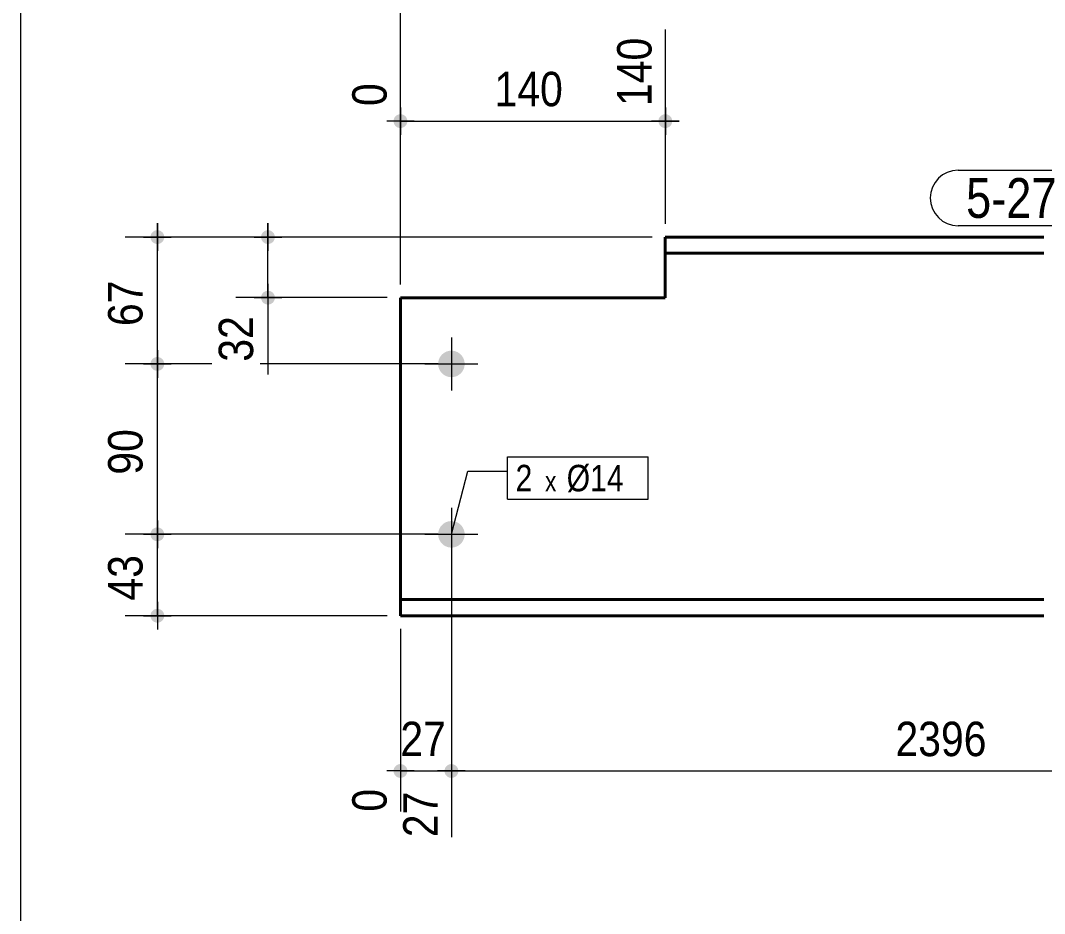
# Model space of a CAD drawing. Header units: millimetres. Extents: x 2 to 287, y 5 to 195.
# Drawn here: x 5 to 82.3, y 92.9 to 160.3 of the extents above; entities that cross this region are included whole.
import ezdxf

# ---------------------------------------------------------------- set-up
doc = ezdxf.new("R2010")
doc.units = ezdxf.units.MM
for name, color, linetype, lineweight in [('Boulon', 7, 'Continuous', 0), ('Cotation', 7, 'Continuous', 0), ('Désignation boulon', 3, 'Continuous', 0), ('Feuille dessin', 5, 'Continuous', 0), ('Piece', 2, 'Continuous', 0), ('Repère pièce', 3, 'Continuous', 0)]:
    doc.layers.add(name, color=color, linetype=linetype, lineweight=lineweight)
doc.styles.add('ARIAL', font='ARIAL.TTF')
doc.styles.add('COMIC_SANS_MS', font='COMIC.TTF')

# ---------------------------------------------------------------- blocks, each defined once
blk = doc.blocks.new('*A3')
at = {"layer": 'Boulon'}
for points in [[(36.527, 134.417), (36.528, 134.442), (36.53, 134.466), (36.532, 134.491), (36.535, 134.515), (36.538, 134.539), (36.542, 134.564), (36.546, 134.588), (36.551, 134.612), (36.557, 134.636), (36.563, 134.659), (36.57, 134.683), (36.578, 134.706), (36.586, 134.73), (36.594, 134.753), (36.603, 134.775), (36.613, 134.798), (36.623, 134.82), (36.634, 134.842), (36.645, 134.864), (36.657, 134.886), (36.669, 134.907), (36.682, 134.928), (36.696, 134.948), (36.71, 134.969), (36.724, 134.988), (36.739, 135.008), (36.754, 135.027), (36.77, 135.046), (36.786, 135.064), (36.803, 135.082), (36.82, 135.1), (36.838, 135.117), (36.856, 135.134), (36.874, 135.15), (36.893, 135.166), (36.912, 135.181), (36.931, 135.196), (36.951, 135.21), (36.972, 135.224), (36.992, 135.238), (37.013, 135.25), (37.034, 135.263), (37.056, 135.275), (37.077, 135.286), (37.1, 135.297), (37.122, 135.307), (37.144, 135.317), (37.167, 135.326), (37.19, 135.334), (37.213, 135.342), (37.237, 135.35), (37.26, 135.356), (37.284, 135.363), (37.308, 135.368), (37.332, 135.373), (37.356, 135.378), (37.38, 135.382), (37.405, 135.385), (37.429, 135.388), (37.454, 135.39), (37.478, 135.391), (37.503, 135.392), (37.527, 135.393), (37.552, 135.392), (37.576, 135.391), (37.601, 135.39), (37.625, 135.388), (37.65, 135.385), (37.674, 135.382), (37.698, 135.378), (37.722, 135.373), (37.746, 135.368), (37.77, 135.363), (37.794, 135.356), (37.817, 135.35), (37.841, 135.342), (37.864, 135.334), (37.887, 135.326), (37.91, 135.317), (37.932, 135.307), (37.955, 135.297), (37.977, 135.286), (37.999, 135.275), (38.02, 135.263), (38.041, 135.25), (38.062, 135.238), (38.083, 135.224), (38.103, 135.21), (38.123, 135.196), (38.142, 135.181), (38.161, 135.166), (38.18, 135.15), (38.199, 135.134), (38.217, 135.117), (38.234, 135.1), (38.251, 135.082), (38.268, 135.064), (38.284, 135.046), (38.3, 135.027), (38.315, 135.008), (38.33, 134.988), (38.345, 134.969), (38.359, 134.948), (38.372, 134.928), (38.385, 134.907), (38.397, 134.886), (38.409, 134.864), (38.42, 134.842), (38.431, 134.82), (38.441, 134.798), (38.451, 134.775), (38.46, 134.753), (38.469, 134.73), (38.477, 134.706), (38.484, 134.683), (38.491, 134.659), (38.497, 134.636), (38.503, 134.612), (38.508, 134.588), (38.512, 134.564), (38.516, 134.539), (38.52, 134.515), (38.522, 134.491), (38.524, 134.466), (38.526, 134.442), (38.527, 134.417), (38.527, 134.393), (38.527, 134.368), (38.526, 134.344), (38.524, 134.319), (38.522, 134.295), (38.52, 134.27), (38.516, 134.246), (38.512, 134.222), (38.508, 134.198), (38.503, 134.174), (38.497, 134.15), (38.491, 134.126), (38.484, 134.102), (38.477, 134.079), (38.469, 134.056), (38.46, 134.033), (38.451, 134.01), (38.441, 133.987), (38.431, 133.965), (38.42, 133.943), (38.409, 133.921), (38.397, 133.9), (38.385, 133.879), (38.372, 133.858), (38.359, 133.837), (38.345, 133.817), (38.33, 133.797), (38.315, 133.777), (38.3, 133.758), (38.284, 133.74), (38.268, 133.721), (38.251, 133.703), (38.234, 133.686), (38.217, 133.668), (38.199, 133.652), (38.18, 133.635), (38.161, 133.62), (38.142, 133.604), (38.123, 133.589), (38.103, 133.575), (38.083, 133.561), (38.062, 133.548), (38.041, 133.535), (38.02, 133.523), (37.999, 133.511), (37.977, 133.499), (37.955, 133.489), (37.932, 133.478), (37.91, 133.469), (37.887, 133.46), (37.864, 133.451), (37.841, 133.443), (37.817, 133.436), (37.794, 133.429), (37.77, 133.423), (37.746, 133.417), (37.722, 133.412), (37.698, 133.407), (37.674, 133.404), (37.65, 133.4), (37.625, 133.398), (37.601, 133.395), (37.576, 133.394), (37.552, 133.393), (37.527, 133.393), (37.503, 133.393), (37.478, 133.394), (37.454, 133.395), (37.429, 133.398), (37.405, 133.4), (37.38, 133.404), (37.356, 133.407), (37.332, 133.412), (37.308, 133.417), (37.284, 133.423), (37.26, 133.429), (37.237, 133.436), (37.213, 133.443), (37.19, 133.451), (37.167, 133.46), (37.144, 133.469), (37.122, 133.478), (37.1, 133.489), (37.077, 133.499), (37.056, 133.511), (37.034, 133.523), (37.013, 133.535), (36.992, 133.548), (36.972, 133.561), (36.951, 133.575), (36.931, 133.589), (36.912, 133.604), (36.893, 133.62), (36.874, 133.635), (36.856, 133.652), (36.838, 133.668), (36.82, 133.686), (36.803, 133.703), (36.786, 133.721), (36.77, 133.74), (36.754, 133.758), (36.739, 133.777), (36.724, 133.797), (36.71, 133.817), (36.696, 133.837), (36.682, 133.858), (36.669, 133.879), (36.657, 133.9), (36.645, 133.921), (36.634, 133.943), (36.623, 133.965), (36.613, 133.987), (36.603, 134.01), (36.594, 134.033), (36.586, 134.056), (36.578, 134.079), (36.57, 134.102), (36.563, 134.126), (36.557, 134.15), (36.551, 134.174), (36.546, 134.198), (36.542, 134.222), (36.538, 134.246), (36.535, 134.27), (36.532, 134.295), (36.53, 134.319), (36.528, 134.344), (36.527, 134.368), (36.527, 134.393)], [(36.527, 121.56), (36.528, 121.585), (36.53, 121.609), (36.532, 121.634), (36.535, 121.658), (36.538, 121.682), (36.542, 121.707), (36.546, 121.731), (36.551, 121.755), (36.557, 121.779), (36.563, 121.802), (36.57, 121.826), (36.578, 121.849), (36.586, 121.872), (36.594, 121.895), (36.603, 121.918), (36.613, 121.941), (36.623, 121.963), (36.634, 121.985), (36.645, 122.007), (36.657, 122.028), (36.669, 122.05), (36.682, 122.071), (36.696, 122.091), (36.71, 122.111), (36.724, 122.131), (36.739, 122.151), (36.754, 122.17), (36.77, 122.189), (36.786, 122.207), (36.803, 122.225), (36.82, 122.243), (36.838, 122.26), (36.856, 122.277), (36.874, 122.293), (36.893, 122.309), (36.912, 122.324), (36.931, 122.339), (36.951, 122.353), (36.972, 122.367), (36.992, 122.38), (37.013, 122.393), (37.034, 122.406), (37.056, 122.417), (37.077, 122.429), (37.1, 122.44), (37.122, 122.45), (37.144, 122.459), (37.167, 122.469), (37.19, 122.477), (37.213, 122.485), (37.237, 122.493), (37.26, 122.499), (37.284, 122.506), (37.308, 122.511), (37.332, 122.516), (37.356, 122.521), (37.38, 122.525), (37.405, 122.528), (37.429, 122.531), (37.454, 122.533), (37.478, 122.534), (37.503, 122.535), (37.527, 122.536), (37.552, 122.535), (37.576, 122.534), (37.601, 122.533), (37.625, 122.531), (37.65, 122.528), (37.674, 122.525), (37.698, 122.521), (37.722, 122.516), (37.746, 122.511), (37.77, 122.506), (37.794, 122.499), (37.817, 122.493), (37.841, 122.485), (37.864, 122.477), (37.887, 122.469), (37.91, 122.459), (37.932, 122.45), (37.955, 122.44), (37.977, 122.429), (37.999, 122.417), (38.02, 122.406), (38.041, 122.393), (38.062, 122.38), (38.083, 122.367), (38.103, 122.353), (38.123, 122.339), (38.142, 122.324), (38.161, 122.309), (38.18, 122.293), (38.199, 122.277), (38.217, 122.26), (38.234, 122.243), (38.251, 122.225), (38.268, 122.207), (38.284, 122.189), (38.3, 122.17), (38.315, 122.151), (38.33, 122.131), (38.345, 122.111), (38.359, 122.091), (38.372, 122.071), (38.385, 122.05), (38.397, 122.028), (38.409, 122.007), (38.42, 121.985), (38.431, 121.963), (38.441, 121.941), (38.451, 121.918), (38.46, 121.895), (38.469, 121.872), (38.477, 121.849), (38.484, 121.826), (38.491, 121.802), (38.497, 121.779), (38.503, 121.755), (38.508, 121.731), (38.512, 121.707), (38.516, 121.682), (38.52, 121.658), (38.522, 121.634), (38.524, 121.609), (38.526, 121.585), (38.527, 121.56), (38.527, 121.536), (38.527, 121.511), (38.526, 121.486), (38.524, 121.462), (38.522, 121.438), (38.52, 121.413), (38.516, 121.389), (38.512, 121.365), (38.508, 121.34), (38.503, 121.316), (38.497, 121.293), (38.491, 121.269), (38.484, 121.245), (38.477, 121.222), (38.469, 121.199), (38.46, 121.176), (38.451, 121.153), (38.441, 121.13), (38.431, 121.108), (38.42, 121.086), (38.409, 121.064), (38.397, 121.043), (38.385, 121.021), (38.372, 121.001), (38.359, 120.98), (38.345, 120.96), (38.33, 120.94), (38.315, 120.92), (38.3, 120.901), (38.284, 120.882), (38.268, 120.864), (38.251, 120.846), (38.234, 120.828), (38.217, 120.811), (38.199, 120.795), (38.18, 120.778), (38.161, 120.763), (38.142, 120.747), (38.123, 120.732), (38.103, 120.718), (38.083, 120.704), (38.062, 120.691), (38.041, 120.678), (38.02, 120.665), (37.999, 120.654), (37.977, 120.642), (37.955, 120.632), (37.932, 120.621), (37.91, 120.612), (37.887, 120.603), (37.864, 120.594), (37.841, 120.586), (37.817, 120.579), (37.794, 120.572), (37.77, 120.566), (37.746, 120.56), (37.722, 120.555), (37.698, 120.55), (37.674, 120.546), (37.65, 120.543), (37.625, 120.54), (37.601, 120.538), (37.576, 120.537), (37.552, 120.536), (37.527, 120.536), (37.503, 120.536), (37.478, 120.537), (37.454, 120.538), (37.429, 120.54), (37.405, 120.543), (37.38, 120.546), (37.356, 120.55), (37.332, 120.555), (37.308, 120.56), (37.284, 120.566), (37.26, 120.572), (37.237, 120.579), (37.213, 120.586), (37.19, 120.594), (37.167, 120.603), (37.144, 120.612), (37.122, 120.621), (37.1, 120.632), (37.077, 120.642), (37.056, 120.654), (37.034, 120.665), (37.013, 120.678), (36.992, 120.691), (36.972, 120.704), (36.951, 120.718), (36.931, 120.732), (36.912, 120.747), (36.893, 120.763), (36.874, 120.778), (36.856, 120.795), (36.838, 120.811), (36.82, 120.828), (36.803, 120.846), (36.786, 120.864), (36.77, 120.882), (36.754, 120.901), (36.739, 120.92), (36.724, 120.94), (36.71, 120.96), (36.696, 120.98), (36.682, 121.001), (36.669, 121.021), (36.657, 121.043), (36.645, 121.064), (36.634, 121.086), (36.623, 121.108), (36.613, 121.13), (36.603, 121.153), (36.594, 121.176), (36.586, 121.199), (36.578, 121.222), (36.57, 121.245), (36.563, 121.269), (36.557, 121.293), (36.551, 121.316), (36.546, 121.34), (36.542, 121.365), (36.538, 121.389), (36.535, 121.413), (36.532, 121.438), (36.53, 121.462), (36.528, 121.486), (36.527, 121.511), (36.527, 121.536)]]:
    blk.add_hatch(color=256, dxfattribs=at).paths.add_polyline_path(points, flags=17)
at = {"layer": 'Boulon', "linetype": 'Continuous', "lineweight": 0}
for p, q in [((37.527, 136.393), (37.527, 132.393)), ((35.527, 134.393), (39.527, 134.393)), ((37.527, 123.536), (37.527, 119.536)), ((35.527, 121.536), (39.527, 121.536))]:
    blk.add_line(p, q, dxfattribs=at)
blk = doc.blocks.new('*A4')
at = {"layer": 'Piece', "color": 2, "linetype": 'Continuous', "lineweight": 40}
for p, q in [((82.245192, 143.964054), (53.673764, 143.964054)), ((53.673764, 143.964054), (53.673764, 139.392625)), ((82.245192, 142.749768), (53.673764, 142.749768)), ((53.673764, 139.392625), (33.68, 139.392625)), ((33.68, 139.392625), (33.68, 116.606911)), ((33.68, 115.392625), (33.68, 116.606911)), ((33.68, 116.606911), (82.245192, 116.606911)), ((82.245192, 115.392625), (33.68, 115.392625))]:
    blk.add_line(p, q, dxfattribs=at)
blk = doc.blocks.new('*A5')
at = {"layer": 'Feuille dessin', "linetype": 'Continuous', "lineweight": 0}
blk.add_line((5, 195), (5, 5), dxfattribs=at)
blk = doc.blocks.new('*A10')
at = {"layer": 'Cotation'}
for points in [[(33.654, 152.194), (33.629, 152.196), (33.604, 152.199), (33.579, 152.204), (33.554, 152.209), (33.529, 152.216), (33.505, 152.224), (33.481, 152.233), (33.458, 152.244), (33.435, 152.255), (33.413, 152.268), (33.391, 152.281), (33.37, 152.296), (33.35, 152.312), (33.331, 152.328), (33.312, 152.346), (33.295, 152.365), (33.278, 152.384), (33.262, 152.404), (33.248, 152.425), (33.234, 152.446), (33.221, 152.469), (33.21, 152.491), (33.2, 152.515), (33.19, 152.539), (33.182, 152.563), (33.176, 152.587), (33.17, 152.612), (33.166, 152.637), (33.163, 152.663), (33.161, 152.688), (33.16, 152.714), (33.161, 152.739), (33.163, 152.765), (33.166, 152.79), (33.17, 152.815), (33.176, 152.84), (33.182, 152.865), (33.19, 152.889), (33.2, 152.913), (33.21, 152.936), (33.221, 152.959), (33.234, 152.981), (33.248, 153.003), (33.262, 153.024), (33.278, 153.044), (33.295, 153.063), (33.312, 153.081), (33.331, 153.099), (33.35, 153.116), (33.37, 153.131), (33.391, 153.146), (33.413, 153.16), (33.435, 153.172), (33.458, 153.184), (33.481, 153.194), (33.505, 153.203), (33.529, 153.211), (33.554, 153.218), (33.579, 153.224), (33.604, 153.228), (33.629, 153.231), (33.654, 153.233), (33.68, 153.234), (33.706, 153.233), (33.731, 153.231), (33.756, 153.228), (33.781, 153.224), (33.806, 153.218), (33.831, 153.211), (33.855, 153.203), (33.879, 153.194), (33.902, 153.184), (33.925, 153.172), (33.947, 153.16), (33.969, 153.146), (33.99, 153.131), (34.01, 153.116), (34.029, 153.099), (34.048, 153.081), (34.065, 153.063), (34.082, 153.044), (34.098, 153.024), (34.112, 153.003), (34.126, 152.981), (34.139, 152.959), (34.15, 152.936), (34.16, 152.913), (34.17, 152.889), (34.178, 152.865), (34.184, 152.84), (34.19, 152.815), (34.194, 152.79), (34.197, 152.765), (34.199, 152.739), (34.2, 152.714), (34.199, 152.688), (34.197, 152.663), (34.194, 152.637), (34.19, 152.612), (34.184, 152.587), (34.178, 152.563), (34.17, 152.539), (34.16, 152.515), (34.15, 152.491), (34.139, 152.469), (34.126, 152.446), (34.112, 152.425), (34.098, 152.404), (34.082, 152.384), (34.065, 152.365), (34.048, 152.346), (34.029, 152.328), (34.01, 152.312), (33.99, 152.296), (33.969, 152.281), (33.947, 152.268), (33.925, 152.255), (33.902, 152.244), (33.879, 152.233), (33.855, 152.224), (33.831, 152.216), (33.806, 152.209), (33.781, 152.204), (33.756, 152.199), (33.731, 152.196), (33.706, 152.194), (33.68, 152.194)], [(53.648, 152.194), (53.623, 152.196), (53.597, 152.199), (53.572, 152.204), (53.547, 152.209), (53.523, 152.216), (53.499, 152.224), (53.475, 152.233), (53.451, 152.244), (53.429, 152.255), (53.406, 152.268), (53.385, 152.281), (53.364, 152.296), (53.344, 152.312), (53.325, 152.328), (53.306, 152.346), (53.288, 152.365), (53.272, 152.384), (53.256, 152.404), (53.241, 152.425), (53.228, 152.446), (53.215, 152.469), (53.204, 152.491), (53.193, 152.515), (53.184, 152.539), (53.176, 152.563), (53.169, 152.587), (53.164, 152.612), (53.159, 152.637), (53.156, 152.663), (53.154, 152.688), (53.154, 152.714), (53.154, 152.739), (53.156, 152.765), (53.159, 152.79), (53.164, 152.815), (53.169, 152.84), (53.176, 152.865), (53.184, 152.889), (53.193, 152.913), (53.204, 152.936), (53.215, 152.959), (53.228, 152.981), (53.241, 153.003), (53.256, 153.024), (53.272, 153.044), (53.288, 153.063), (53.306, 153.081), (53.325, 153.099), (53.344, 153.116), (53.364, 153.131), (53.385, 153.146), (53.406, 153.16), (53.429, 153.172), (53.451, 153.184), (53.475, 153.194), (53.499, 153.203), (53.523, 153.211), (53.547, 153.218), (53.572, 153.224), (53.597, 153.228), (53.623, 153.231), (53.648, 153.233), (53.674, 153.234), (53.699, 153.233), (53.725, 153.231), (53.75, 153.228), (53.775, 153.224), (53.8, 153.218), (53.825, 153.211), (53.849, 153.203), (53.873, 153.194), (53.896, 153.184), (53.919, 153.172), (53.941, 153.16), (53.963, 153.146), (53.984, 153.131), (54.004, 153.116), (54.023, 153.099), (54.041, 153.081), (54.059, 153.063), (54.076, 153.044), (54.091, 153.024), (54.106, 153.003), (54.12, 152.981), (54.132, 152.959), (54.144, 152.936), (54.154, 152.913), (54.163, 152.889), (54.171, 152.865), (54.178, 152.84), (54.184, 152.815), (54.188, 152.79), (54.191, 152.765), (54.193, 152.739), (54.194, 152.714), (54.193, 152.688), (54.191, 152.663), (54.188, 152.637), (54.184, 152.612), (54.178, 152.587), (54.171, 152.563), (54.163, 152.539), (54.154, 152.515), (54.144, 152.491), (54.132, 152.469), (54.12, 152.446), (54.106, 152.425), (54.091, 152.404), (54.076, 152.384), (54.059, 152.365), (54.041, 152.346), (54.023, 152.328), (54.004, 152.312), (53.984, 152.296), (53.963, 152.281), (53.941, 152.268), (53.919, 152.255), (53.896, 152.244), (53.873, 152.233), (53.849, 152.224), (53.825, 152.216), (53.8, 152.209), (53.775, 152.204), (53.75, 152.199), (53.725, 152.196), (53.699, 152.194), (53.674, 152.194)]]:
    blk.add_hatch(color=256, dxfattribs=at).paths.add_polyline_path(points, flags=17)
at = {"layer": 'Cotation', "linetype": 'Continuous', "lineweight": 0}
for p, q in [((53.674, 144.964), (53.674, 159.639)), ((33.68, 140.393), (33.68, 155.782)), ((33.68, 153.754), (33.68, 151.674)), ((53.674, 153.754), (53.674, 151.674)), ((34.72, 152.714), (32.64, 152.714)), ((33.68, 152.714), (32.64, 152.714)), ((33.68, 152.714), (53.674, 152.714)), ((54.714, 152.714), (52.634, 152.714)), ((53.674, 152.714), (54.714, 152.714))]:
    blk.add_line(p, q, dxfattribs=at)
at = {"layer": 'Cotation'}
for p in [(33.68, 152.714), (53.674, 152.714)]:
    blk.add_point(p, dxfattribs=at)
at = {"layer": 'Cotation', "style": 'ARIAL', "width": 0.85}
for s, p in [('140', (52.634, 153.854)), ('0', (32.64, 153.854))]:
    blk.add_text(s, height=2.6, rotation=90.00021, dxfattribs=at).set_placement(p)
blk.add_text('140', height=2.6, dxfattribs=at).set_placement((40.784, 153.834))
blk = doc.blocks.new('*A11')
at = {"layer": 'Cotation', "linetype": 'Continuous', "lineweight": 0}
blk.add_line((33.68, 140.393), (33.68, 167.453), dxfattribs=at)
blk = doc.blocks.new('*A13')
at = {"layer": 'Cotation'}
for points in [[(33.654, 103.159), (33.629, 103.161), (33.604, 103.164), (33.579, 103.168), (33.554, 103.174), (33.529, 103.181), (33.505, 103.189), (33.481, 103.198), (33.458, 103.208), (33.435, 103.22), (33.413, 103.232), (33.391, 103.246), (33.37, 103.261), (33.35, 103.276), (33.331, 103.293), (33.312, 103.311), (33.295, 103.329), (33.278, 103.348), (33.262, 103.369), (33.248, 103.389), (33.234, 103.411), (33.221, 103.433), (33.21, 103.456), (33.2, 103.479), (33.19, 103.503), (33.182, 103.527), (33.176, 103.552), (33.17, 103.577), (33.166, 103.602), (33.163, 103.627), (33.161, 103.653), (33.16, 103.678), (33.161, 103.704), (33.163, 103.729), (33.166, 103.755), (33.17, 103.78), (33.176, 103.805), (33.182, 103.829), (33.19, 103.854), (33.2, 103.877), (33.21, 103.901), (33.221, 103.923), (33.234, 103.946), (33.248, 103.967), (33.262, 103.988), (33.278, 104.008), (33.295, 104.028), (33.312, 104.046), (33.331, 104.064), (33.35, 104.08), (33.37, 104.096), (33.391, 104.111), (33.413, 104.124), (33.435, 104.137), (33.458, 104.148), (33.481, 104.159), (33.505, 104.168), (33.529, 104.176), (33.554, 104.183), (33.579, 104.188), (33.604, 104.193), (33.629, 104.196), (33.654, 104.198), (33.68, 104.198), (33.706, 104.198), (33.731, 104.196), (33.756, 104.193), (33.781, 104.188), (33.806, 104.183), (33.831, 104.176), (33.855, 104.168), (33.879, 104.159), (33.902, 104.148), (33.925, 104.137), (33.947, 104.124), (33.969, 104.111), (33.99, 104.096), (34.01, 104.08), (34.029, 104.064), (34.048, 104.046), (34.065, 104.028), (34.082, 104.008), (34.098, 103.988), (34.112, 103.967), (34.126, 103.946), (34.139, 103.923), (34.15, 103.901), (34.16, 103.877), (34.17, 103.854), (34.178, 103.829), (34.184, 103.805), (34.19, 103.78), (34.194, 103.755), (34.197, 103.729), (34.199, 103.704), (34.2, 103.678), (34.199, 103.653), (34.197, 103.627), (34.194, 103.602), (34.19, 103.577), (34.184, 103.552), (34.178, 103.527), (34.17, 103.503), (34.16, 103.479), (34.15, 103.456), (34.139, 103.433), (34.126, 103.411), (34.112, 103.389), (34.098, 103.369), (34.082, 103.348), (34.065, 103.329), (34.048, 103.311), (34.029, 103.293), (34.01, 103.276), (33.99, 103.261), (33.969, 103.246), (33.947, 103.232), (33.925, 103.22), (33.902, 103.208), (33.879, 103.198), (33.855, 103.189), (33.831, 103.181), (33.806, 103.174), (33.781, 103.168), (33.756, 103.164), (33.731, 103.161), (33.706, 103.159), (33.68, 103.158)], [(37.502, 103.159), (37.476, 103.161), (37.451, 103.164), (37.426, 103.168), (37.401, 103.174), (37.376, 103.181), (37.352, 103.189), (37.328, 103.198), (37.305, 103.208), (37.282, 103.22), (37.26, 103.232), (37.238, 103.246), (37.217, 103.261), (37.197, 103.276), (37.178, 103.293), (37.159, 103.311), (37.142, 103.329), (37.125, 103.348), (37.109, 103.369), (37.095, 103.389), (37.081, 103.411), (37.069, 103.433), (37.057, 103.456), (37.047, 103.479), (37.038, 103.503), (37.029, 103.527), (37.023, 103.552), (37.017, 103.577), (37.013, 103.602), (37.01, 103.627), (37.008, 103.653), (37.007, 103.678), (37.008, 103.704), (37.01, 103.729), (37.013, 103.755), (37.017, 103.78), (37.023, 103.805), (37.029, 103.829), (37.038, 103.854), (37.047, 103.877), (37.057, 103.901), (37.069, 103.923), (37.081, 103.946), (37.095, 103.967), (37.109, 103.988), (37.125, 104.008), (37.142, 104.028), (37.159, 104.046), (37.178, 104.064), (37.197, 104.08), (37.217, 104.096), (37.238, 104.111), (37.26, 104.124), (37.282, 104.137), (37.305, 104.148), (37.328, 104.159), (37.352, 104.168), (37.376, 104.176), (37.401, 104.183), (37.426, 104.188), (37.451, 104.193), (37.476, 104.196), (37.502, 104.198), (37.527, 104.198), (37.553, 104.198), (37.578, 104.196), (37.603, 104.193), (37.629, 104.188), (37.653, 104.183), (37.678, 104.176), (37.702, 104.168), (37.726, 104.159), (37.749, 104.148), (37.772, 104.137), (37.794, 104.124), (37.816, 104.111), (37.837, 104.096), (37.857, 104.08), (37.876, 104.064), (37.895, 104.046), (37.912, 104.028), (37.929, 104.008), (37.945, 103.988), (37.959, 103.967), (37.973, 103.946), (37.986, 103.923), (37.997, 103.901), (38.008, 103.877), (38.017, 103.854), (38.025, 103.829), (38.032, 103.805), (38.037, 103.78), (38.041, 103.755), (38.045, 103.729), (38.046, 103.704), (38.047, 103.678), (38.046, 103.653), (38.045, 103.627), (38.041, 103.602), (38.037, 103.577), (38.032, 103.552), (38.025, 103.527), (38.017, 103.503), (38.008, 103.479), (37.997, 103.456), (37.986, 103.433), (37.973, 103.411), (37.959, 103.389), (37.945, 103.369), (37.929, 103.348), (37.912, 103.329), (37.895, 103.311), (37.876, 103.293), (37.857, 103.276), (37.837, 103.261), (37.816, 103.246), (37.794, 103.232), (37.772, 103.22), (37.749, 103.208), (37.726, 103.198), (37.702, 103.189), (37.678, 103.181), (37.653, 103.174), (37.629, 103.168), (37.603, 103.164), (37.578, 103.161), (37.553, 103.159), (37.527, 103.158)]]:
    blk.add_hatch(color=256, dxfattribs=at).paths.add_polyline_path(points, flags=17)
at = {"layer": 'Cotation', "linetype": 'Continuous', "lineweight": 0}
for p, q in [((37.527, 120.536), (37.527, 98.682)), ((33.68, 114.393), (33.68, 100.61)), ((33.68, 104.718), (33.68, 102.638)), ((37.527, 104.718), (37.527, 102.638)), ((34.72, 103.678), (32.64, 103.678)), ((33.68, 103.678), (32.64, 103.678)), ((33.68, 103.678), (37.527, 103.678)), ((38.567, 103.678), (36.487, 103.678)), ((37.527, 103.678), (38.567, 103.678))]:
    blk.add_line(p, q, dxfattribs=at)
at = {"layer": 'Cotation'}
for p in [(33.68, 103.678), (37.527, 103.678)]:
    blk.add_point(p, dxfattribs=at)
at = {"layer": 'Cotation', "style": 'ARIAL', "width": 0.85}
blk.add_text('27', height=2.6, dxfattribs=at).set_placement((33.675, 104.798))
for s, p in [('0', (32.64, 100.61)), ('27', (36.487, 98.682))]:
    blk.add_text(s, height=2.6, rotation=90.00021, dxfattribs=at).set_placement(p)
blk = doc.blocks.new('*A14')
at = {"layer": 'Cotation'}
for points in [[(37.502, 103.159), (37.476, 103.161), (37.451, 103.164), (37.426, 103.168), (37.401, 103.174), (37.376, 103.181), (37.352, 103.189), (37.328, 103.198), (37.305, 103.208), (37.282, 103.22), (37.26, 103.232), (37.238, 103.246), (37.217, 103.261), (37.197, 103.276), (37.178, 103.293), (37.159, 103.311), (37.142, 103.329), (37.125, 103.348), (37.109, 103.369), (37.095, 103.389), (37.081, 103.411), (37.069, 103.433), (37.057, 103.456), (37.047, 103.479), (37.038, 103.503), (37.029, 103.527), (37.023, 103.552), (37.017, 103.577), (37.013, 103.602), (37.01, 103.627), (37.008, 103.653), (37.007, 103.678), (37.008, 103.704), (37.01, 103.729), (37.013, 103.755), (37.017, 103.78), (37.023, 103.805), (37.029, 103.829), (37.038, 103.854), (37.047, 103.877), (37.057, 103.901), (37.069, 103.923), (37.081, 103.946), (37.095, 103.967), (37.109, 103.988), (37.125, 104.008), (37.142, 104.028), (37.159, 104.046), (37.178, 104.064), (37.197, 104.08), (37.217, 104.096), (37.238, 104.111), (37.26, 104.124), (37.282, 104.137), (37.305, 104.148), (37.328, 104.159), (37.352, 104.168), (37.376, 104.176), (37.401, 104.183), (37.426, 104.188), (37.451, 104.193), (37.476, 104.196), (37.502, 104.198), (37.527, 104.198), (37.553, 104.198), (37.578, 104.196), (37.603, 104.193), (37.629, 104.188), (37.653, 104.183), (37.678, 104.176), (37.702, 104.168), (37.726, 104.159), (37.749, 104.148), (37.772, 104.137), (37.794, 104.124), (37.816, 104.111), (37.837, 104.096), (37.857, 104.08), (37.876, 104.064), (37.895, 104.046), (37.912, 104.028), (37.929, 104.008), (37.945, 103.988), (37.959, 103.967), (37.973, 103.946), (37.986, 103.923), (37.997, 103.901), (38.008, 103.877), (38.017, 103.854), (38.025, 103.829), (38.032, 103.805), (38.037, 103.78), (38.041, 103.755), (38.045, 103.729), (38.046, 103.704), (38.047, 103.678), (38.046, 103.653), (38.045, 103.627), (38.041, 103.602), (38.037, 103.577), (38.032, 103.552), (38.025, 103.527), (38.017, 103.503), (38.008, 103.479), (37.997, 103.456), (37.986, 103.433), (37.973, 103.411), (37.959, 103.389), (37.945, 103.369), (37.929, 103.348), (37.912, 103.329), (37.895, 103.311), (37.876, 103.293), (37.857, 103.276), (37.837, 103.261), (37.816, 103.246), (37.794, 103.232), (37.772, 103.22), (37.749, 103.208), (37.726, 103.198), (37.702, 103.189), (37.678, 103.181), (37.653, 103.174), (37.629, 103.168), (37.603, 103.164), (37.578, 103.161), (37.553, 103.159), (37.527, 103.158)], [(112.248, 103.159), (112.223, 103.161), (112.197, 103.164), (112.172, 103.168), (112.147, 103.174), (112.123, 103.181), (112.099, 103.189), (112.075, 103.198), (112.051, 103.208), (112.029, 103.22), (112.006, 103.232), (111.985, 103.246), (111.964, 103.261), (111.944, 103.276), (111.925, 103.293), (111.906, 103.311), (111.888, 103.329), (111.872, 103.348), (111.856, 103.369), (111.841, 103.389), (111.828, 103.411), (111.815, 103.433), (111.804, 103.456), (111.793, 103.479), (111.784, 103.503), (111.776, 103.527), (111.769, 103.552), (111.764, 103.577), (111.759, 103.602), (111.756, 103.627), (111.754, 103.653), (111.754, 103.678), (111.754, 103.704), (111.756, 103.729), (111.759, 103.755), (111.764, 103.78), (111.769, 103.805), (111.776, 103.829), (111.784, 103.854), (111.793, 103.877), (111.804, 103.901), (111.815, 103.923), (111.828, 103.946), (111.841, 103.967), (111.856, 103.988), (111.872, 104.008), (111.888, 104.028), (111.906, 104.046), (111.925, 104.064), (111.944, 104.08), (111.964, 104.096), (111.985, 104.111), (112.006, 104.124), (112.029, 104.137), (112.051, 104.148), (112.075, 104.159), (112.099, 104.168), (112.123, 104.176), (112.147, 104.183), (112.172, 104.188), (112.197, 104.193), (112.223, 104.196), (112.248, 104.198), (112.274, 104.198), (112.299, 104.198), (112.325, 104.196), (112.35, 104.193), (112.375, 104.188), (112.4, 104.183), (112.425, 104.176), (112.449, 104.168), (112.473, 104.159), (112.496, 104.148), (112.519, 104.137), (112.541, 104.124), (112.563, 104.111), (112.584, 104.096), (112.604, 104.08), (112.623, 104.064), (112.641, 104.046), (112.659, 104.028), (112.676, 104.008), (112.691, 103.988), (112.706, 103.967), (112.72, 103.946), (112.732, 103.923), (112.744, 103.901), (112.754, 103.877), (112.763, 103.854), (112.771, 103.829), (112.778, 103.805), (112.784, 103.78), (112.788, 103.755), (112.791, 103.729), (112.793, 103.704), (112.794, 103.678), (112.793, 103.653), (112.791, 103.627), (112.788, 103.602), (112.784, 103.577), (112.778, 103.552), (112.771, 103.527), (112.763, 103.503), (112.754, 103.479), (112.744, 103.456), (112.732, 103.433), (112.72, 103.411), (112.706, 103.389), (112.691, 103.369), (112.676, 103.348), (112.659, 103.329), (112.641, 103.311), (112.623, 103.293), (112.604, 103.276), (112.584, 103.261), (112.563, 103.246), (112.541, 103.232), (112.519, 103.22), (112.496, 103.208), (112.473, 103.198), (112.449, 103.189), (112.425, 103.181), (112.4, 103.174), (112.375, 103.168), (112.35, 103.164), (112.325, 103.161), (112.299, 103.159), (112.274, 103.158)]]:
    blk.add_hatch(color=256, dxfattribs=at).paths.add_polyline_path(points, flags=17)
at = {"layer": 'Cotation', "linetype": 'Continuous', "lineweight": 0}
for p, q in [((112.274, 128.678), (112.274, 94.825)), ((37.527, 120.536), (37.527, 107.918)), ((112.274, 104.718), (112.274, 102.638)), ((38.567, 103.678), (36.487, 103.678)), ((37.527, 103.678), (36.487, 103.678)), ((37.527, 104.278), (37.527, 98.682)), ((37.527, 104.278), (37.527, 102.638)), ((37.527, 103.678), (112.274, 103.678)), ((113.314, 103.678), (111.234, 103.678)), ((112.274, 103.678), (113.314, 103.678))]:
    blk.add_line(p, q, dxfattribs=at)
at = {"layer": 'Cotation'}
for p in [(37.527, 103.678), (112.274, 103.678)]:
    blk.add_point(p, dxfattribs=at)
at = {"layer": 'Cotation', "style": 'ARIAL', "width": 0.85}
blk.add_text('2396', height=2.6, dxfattribs=at).set_placement((71.044, 104.798))
blk.add_text('2423', height=2.6, rotation=90.00021, dxfattribs=at).set_placement((111.234, 94.825))
blk = doc.blocks.new('*A19')
at = {"layer": 'Cotation'}
for points in [[(23.654, 143.445), (23.629, 143.447), (23.604, 143.45), (23.579, 143.454), (23.554, 143.46), (23.529, 143.466), (23.505, 143.474), (23.481, 143.484), (23.458, 143.494), (23.435, 143.505), (23.413, 143.518), (23.391, 143.532), (23.37, 143.546), (23.35, 143.562), (23.331, 143.579), (23.312, 143.596), (23.295, 143.615), (23.278, 143.634), (23.262, 143.654), (23.248, 143.675), (23.234, 143.697), (23.221, 143.719), (23.21, 143.742), (23.2, 143.765), (23.19, 143.789), (23.182, 143.813), (23.176, 143.838), (23.17, 143.863), (23.166, 143.888), (23.163, 143.913), (23.161, 143.939), (23.16, 143.964), (23.161, 143.99), (23.163, 144.015), (23.166, 144.04), (23.17, 144.066), (23.176, 144.09), (23.182, 144.115), (23.19, 144.139), (23.2, 144.163), (23.21, 144.186), (23.221, 144.209), (23.234, 144.231), (23.248, 144.253), (23.262, 144.274), (23.278, 144.294), (23.295, 144.313), (23.312, 144.332), (23.331, 144.349), (23.35, 144.366), (23.37, 144.382), (23.391, 144.396), (23.413, 144.41), (23.435, 144.423), (23.458, 144.434), (23.481, 144.444), (23.505, 144.454), (23.529, 144.462), (23.554, 144.468), (23.579, 144.474), (23.604, 144.478), (23.629, 144.482), (23.654, 144.483), (23.68, 144.484), (23.706, 144.483), (23.731, 144.482), (23.756, 144.478), (23.781, 144.474), (23.806, 144.468), (23.831, 144.462), (23.855, 144.454), (23.879, 144.444), (23.902, 144.434), (23.925, 144.423), (23.947, 144.41), (23.969, 144.396), (23.99, 144.382), (24.01, 144.366), (24.029, 144.349), (24.048, 144.332), (24.065, 144.313), (24.082, 144.294), (24.098, 144.274), (24.112, 144.253), (24.126, 144.231), (24.139, 144.209), (24.15, 144.186), (24.16, 144.163), (24.17, 144.139), (24.178, 144.115), (24.184, 144.09), (24.19, 144.066), (24.194, 144.04), (24.197, 144.015), (24.199, 143.99), (24.2, 143.964), (24.199, 143.939), (24.197, 143.913), (24.194, 143.888), (24.19, 143.863), (24.184, 143.838), (24.178, 143.813), (24.17, 143.789), (24.16, 143.765), (24.15, 143.742), (24.139, 143.719), (24.126, 143.697), (24.112, 143.675), (24.098, 143.654), (24.082, 143.634), (24.065, 143.615), (24.048, 143.596), (24.029, 143.579), (24.01, 143.562), (23.99, 143.546), (23.969, 143.532), (23.947, 143.518), (23.925, 143.505), (23.902, 143.494), (23.879, 143.484), (23.855, 143.474), (23.831, 143.466), (23.806, 143.46), (23.781, 143.454), (23.756, 143.45), (23.731, 143.447), (23.706, 143.445), (23.68, 143.444)], [(23.654, 138.873), (23.629, 138.875), (23.604, 138.878), (23.579, 138.883), (23.554, 138.888), (23.529, 138.895), (23.505, 138.903), (23.481, 138.912), (23.458, 138.923), (23.435, 138.934), (23.413, 138.947), (23.391, 138.96), (23.37, 138.975), (23.35, 138.991), (23.331, 139.007), (23.312, 139.025), (23.295, 139.043), (23.278, 139.063), (23.262, 139.083), (23.248, 139.104), (23.234, 139.125), (23.221, 139.147), (23.21, 139.17), (23.2, 139.194), (23.19, 139.217), (23.182, 139.242), (23.176, 139.266), (23.17, 139.291), (23.166, 139.316), (23.163, 139.342), (23.161, 139.367), (23.16, 139.393), (23.161, 139.418), (23.163, 139.444), (23.166, 139.469), (23.17, 139.494), (23.176, 139.519), (23.182, 139.544), (23.19, 139.568), (23.2, 139.592), (23.21, 139.615), (23.221, 139.638), (23.234, 139.66), (23.248, 139.682), (23.262, 139.702), (23.278, 139.723), (23.295, 139.742), (23.312, 139.76), (23.331, 139.778), (23.35, 139.795), (23.37, 139.81), (23.391, 139.825), (23.413, 139.839), (23.435, 139.851), (23.458, 139.863), (23.481, 139.873), (23.505, 139.882), (23.529, 139.89), (23.554, 139.897), (23.579, 139.903), (23.604, 139.907), (23.629, 139.91), (23.654, 139.912), (23.68, 139.913), (23.706, 139.912), (23.731, 139.91), (23.756, 139.907), (23.781, 139.903), (23.806, 139.897), (23.831, 139.89), (23.855, 139.882), (23.879, 139.873), (23.902, 139.863), (23.925, 139.851), (23.947, 139.839), (23.969, 139.825), (23.99, 139.81), (24.01, 139.795), (24.029, 139.778), (24.048, 139.76), (24.065, 139.742), (24.082, 139.723), (24.098, 139.702), (24.112, 139.682), (24.126, 139.66), (24.139, 139.638), (24.15, 139.615), (24.16, 139.592), (24.17, 139.568), (24.178, 139.544), (24.184, 139.519), (24.19, 139.494), (24.194, 139.469), (24.197, 139.444), (24.199, 139.418), (24.2, 139.393), (24.199, 139.367), (24.197, 139.342), (24.194, 139.316), (24.19, 139.291), (24.184, 139.266), (24.178, 139.242), (24.17, 139.217), (24.16, 139.194), (24.15, 139.17), (24.139, 139.147), (24.126, 139.125), (24.112, 139.104), (24.098, 139.083), (24.082, 139.063), (24.065, 139.043), (24.048, 139.025), (24.029, 139.007), (24.01, 138.991), (23.99, 138.975), (23.969, 138.96), (23.947, 138.947), (23.925, 138.934), (23.902, 138.923), (23.879, 138.912), (23.855, 138.903), (23.831, 138.895), (23.806, 138.888), (23.781, 138.883), (23.756, 138.878), (23.731, 138.875), (23.706, 138.873), (23.68, 138.873)]]:
    blk.add_hatch(color=256, dxfattribs=at).paths.add_polyline_path(points, flags=17)
at = {"layer": 'Cotation', "linetype": 'Continuous', "lineweight": 0}
for p, q in [((23.68, 145.004), (23.68, 142.924)), ((23.68, 143.964), (23.68, 145.004)), ((52.674, 143.964), (21.26, 143.964)), ((22.64, 143.964), (24.72, 143.964)), ((23.68, 139.393), (23.68, 143.964)), ((23.68, 140.433), (23.68, 138.353)), ((32.68, 139.393), (21.26, 139.393)), ((22.64, 139.393), (24.72, 139.393)), ((23.68, 139.393), (23.68, 133.586)), ((23.68, 139.393), (23.68, 133.586))]:
    blk.add_line(p, q, dxfattribs=at)
at = {"layer": 'Cotation'}
for p in [(23.68, 143.964), (23.68, 139.393)]:
    blk.add_point(p, dxfattribs=at)
at = {"layer": 'Cotation', "style": 'ARIAL', "width": 0.85}
blk.add_text('32', height=2.6, rotation=90.00021, dxfattribs=at).set_placement((22.56, 134.561))
blk = doc.blocks.new('*A20')
at = {"layer": 'Cotation'}
for points in [[(15.307, 121.016), (15.281, 121.018), (15.256, 121.021), (15.231, 121.026), (15.206, 121.031), (15.181, 121.038), (15.157, 121.046), (15.133, 121.055), (15.11, 121.065), (15.087, 121.077), (15.065, 121.09), (15.043, 121.103), (15.023, 121.118), (15.002, 121.134), (14.983, 121.15), (14.965, 121.168), (14.947, 121.186), (14.93, 121.206), (14.915, 121.226), (14.9, 121.247), (14.886, 121.268), (14.874, 121.29), (14.862, 121.313), (14.852, 121.337), (14.843, 121.36), (14.835, 121.385), (14.828, 121.409), (14.822, 121.434), (14.818, 121.459), (14.815, 121.485), (14.813, 121.51), (14.812, 121.536), (14.813, 121.561), (14.815, 121.587), (14.818, 121.612), (14.822, 121.637), (14.828, 121.662), (14.835, 121.687), (14.843, 121.711), (14.852, 121.735), (14.862, 121.758), (14.874, 121.781), (14.886, 121.803), (14.9, 121.824), (14.915, 121.845), (14.93, 121.865), (14.947, 121.885), (14.965, 121.903), (14.983, 121.921), (15.002, 121.938), (15.023, 121.953), (15.043, 121.968), (15.065, 121.982), (15.087, 121.994), (15.11, 122.006), (15.133, 122.016), (15.157, 122.025), (15.181, 122.033), (15.206, 122.04), (15.231, 122.046), (15.256, 122.05), (15.281, 122.053), (15.307, 122.055), (15.332, 122.056), (15.358, 122.055), (15.383, 122.053), (15.409, 122.05), (15.434, 122.046), (15.459, 122.04), (15.483, 122.033), (15.507, 122.025), (15.531, 122.016), (15.555, 122.006), (15.577, 121.994), (15.6, 121.982), (15.621, 121.968), (15.642, 121.953), (15.662, 121.938), (15.682, 121.921), (15.7, 121.903), (15.718, 121.885), (15.734, 121.865), (15.75, 121.845), (15.765, 121.824), (15.778, 121.803), (15.791, 121.781), (15.802, 121.758), (15.813, 121.735), (15.822, 121.711), (15.83, 121.687), (15.837, 121.662), (15.842, 121.637), (15.847, 121.612), (15.85, 121.587), (15.852, 121.561), (15.852, 121.536), (15.852, 121.51), (15.85, 121.485), (15.847, 121.459), (15.842, 121.434), (15.837, 121.409), (15.83, 121.385), (15.822, 121.36), (15.813, 121.337), (15.802, 121.313), (15.791, 121.29), (15.778, 121.268), (15.765, 121.247), (15.75, 121.226), (15.734, 121.206), (15.718, 121.186), (15.7, 121.168), (15.682, 121.15), (15.662, 121.134), (15.642, 121.118), (15.621, 121.103), (15.6, 121.09), (15.577, 121.077), (15.555, 121.065), (15.531, 121.055), (15.507, 121.046), (15.483, 121.038), (15.459, 121.031), (15.434, 121.026), (15.409, 121.021), (15.383, 121.018), (15.358, 121.016), (15.332, 121.016)], [(15.307, 114.873), (15.281, 114.875), (15.256, 114.878), (15.231, 114.883), (15.206, 114.888), (15.181, 114.895), (15.157, 114.903), (15.133, 114.912), (15.11, 114.923), (15.087, 114.934), (15.065, 114.947), (15.043, 114.96), (15.023, 114.975), (15.002, 114.991), (14.983, 115.007), (14.965, 115.025), (14.947, 115.043), (14.93, 115.063), (14.915, 115.083), (14.9, 115.104), (14.886, 115.125), (14.874, 115.147), (14.862, 115.17), (14.852, 115.194), (14.843, 115.217), (14.835, 115.242), (14.828, 115.266), (14.822, 115.291), (14.818, 115.316), (14.815, 115.342), (14.813, 115.367), (14.812, 115.393), (14.813, 115.418), (14.815, 115.444), (14.818, 115.469), (14.822, 115.494), (14.828, 115.519), (14.835, 115.544), (14.843, 115.568), (14.852, 115.592), (14.862, 115.615), (14.874, 115.638), (14.886, 115.66), (14.9, 115.682), (14.915, 115.702), (14.93, 115.723), (14.947, 115.742), (14.965, 115.76), (14.983, 115.778), (15.002, 115.795), (15.023, 115.81), (15.043, 115.825), (15.065, 115.839), (15.087, 115.851), (15.11, 115.863), (15.133, 115.873), (15.157, 115.882), (15.181, 115.89), (15.206, 115.897), (15.231, 115.903), (15.256, 115.907), (15.281, 115.91), (15.307, 115.912), (15.332, 115.913), (15.358, 115.912), (15.383, 115.91), (15.409, 115.907), (15.434, 115.903), (15.459, 115.897), (15.483, 115.89), (15.507, 115.882), (15.531, 115.873), (15.555, 115.863), (15.577, 115.851), (15.6, 115.839), (15.621, 115.825), (15.642, 115.81), (15.662, 115.795), (15.682, 115.778), (15.7, 115.76), (15.718, 115.742), (15.734, 115.723), (15.75, 115.702), (15.765, 115.682), (15.778, 115.66), (15.791, 115.638), (15.802, 115.615), (15.813, 115.592), (15.822, 115.568), (15.83, 115.544), (15.837, 115.519), (15.842, 115.494), (15.847, 115.469), (15.85, 115.444), (15.852, 115.418), (15.852, 115.393), (15.852, 115.367), (15.85, 115.342), (15.847, 115.316), (15.842, 115.291), (15.837, 115.266), (15.83, 115.242), (15.822, 115.217), (15.813, 115.194), (15.802, 115.17), (15.791, 115.147), (15.778, 115.125), (15.765, 115.104), (15.75, 115.083), (15.734, 115.063), (15.718, 115.043), (15.7, 115.025), (15.682, 115.007), (15.662, 114.991), (15.642, 114.975), (15.621, 114.96), (15.6, 114.947), (15.577, 114.934), (15.555, 114.923), (15.531, 114.912), (15.507, 114.903), (15.483, 114.895), (15.459, 114.888), (15.434, 114.883), (15.409, 114.878), (15.383, 114.875), (15.358, 114.873), (15.332, 114.873)]]:
    blk.add_hatch(color=256, dxfattribs=at).paths.add_polyline_path(points, flags=17)
at = {"layer": 'Cotation', "linetype": 'Continuous', "lineweight": 0}
for p, q in [((15.332, 122.576), (15.332, 120.496)), ((15.332, 121.536), (15.332, 122.576)), ((36.527, 121.536), (12.912, 121.536)), ((14.292, 121.536), (16.372, 121.536)), ((15.332, 115.393), (15.332, 121.536)), ((15.332, 116.433), (15.332, 114.353)), ((32.68, 115.393), (12.912, 115.393)), ((14.292, 115.393), (16.372, 115.393)), ((15.332, 115.393), (15.332, 114.353))]:
    blk.add_line(p, q, dxfattribs=at)
at = {"layer": 'Cotation'}
for p in [(15.332, 121.536), (15.332, 115.393)]:
    blk.add_point(p, dxfattribs=at)
at = {"layer": 'Cotation', "style": 'ARIAL', "width": 0.85}
blk.add_text('43', height=2.6, rotation=90.00021, dxfattribs=at).set_placement((14.212, 116.536))
blk = doc.blocks.new('*A21')
at = {"layer": 'Cotation'}
for points in [[(15.307, 133.873), (15.281, 133.875), (15.256, 133.878), (15.231, 133.883), (15.206, 133.888), (15.181, 133.895), (15.157, 133.903), (15.133, 133.912), (15.11, 133.923), (15.087, 133.934), (15.065, 133.947), (15.043, 133.96), (15.023, 133.975), (15.002, 133.991), (14.983, 134.007), (14.965, 134.025), (14.947, 134.043), (14.93, 134.063), (14.915, 134.083), (14.9, 134.104), (14.886, 134.125), (14.874, 134.148), (14.862, 134.17), (14.852, 134.194), (14.843, 134.218), (14.835, 134.242), (14.828, 134.266), (14.822, 134.291), (14.818, 134.316), (14.815, 134.342), (14.813, 134.367), (14.812, 134.393), (14.813, 134.418), (14.815, 134.444), (14.818, 134.469), (14.822, 134.494), (14.828, 134.519), (14.835, 134.544), (14.843, 134.568), (14.852, 134.592), (14.862, 134.615), (14.874, 134.638), (14.886, 134.66), (14.9, 134.682), (14.915, 134.702), (14.93, 134.723), (14.947, 134.742), (14.965, 134.76), (14.983, 134.778), (15.002, 134.795), (15.023, 134.81), (15.043, 134.825), (15.065, 134.839), (15.087, 134.851), (15.11, 134.863), (15.133, 134.873), (15.157, 134.882), (15.181, 134.89), (15.206, 134.897), (15.231, 134.903), (15.256, 134.907), (15.281, 134.91), (15.307, 134.912), (15.332, 134.913), (15.358, 134.912), (15.383, 134.91), (15.409, 134.907), (15.434, 134.903), (15.459, 134.897), (15.483, 134.89), (15.507, 134.882), (15.531, 134.873), (15.555, 134.863), (15.577, 134.851), (15.6, 134.839), (15.621, 134.825), (15.642, 134.81), (15.662, 134.795), (15.682, 134.778), (15.7, 134.76), (15.718, 134.742), (15.734, 134.723), (15.75, 134.702), (15.765, 134.682), (15.778, 134.66), (15.791, 134.638), (15.802, 134.615), (15.813, 134.592), (15.822, 134.568), (15.83, 134.544), (15.837, 134.519), (15.842, 134.494), (15.847, 134.469), (15.85, 134.444), (15.852, 134.418), (15.852, 134.393), (15.852, 134.367), (15.85, 134.342), (15.847, 134.316), (15.842, 134.291), (15.837, 134.266), (15.83, 134.242), (15.822, 134.218), (15.813, 134.194), (15.802, 134.17), (15.791, 134.148), (15.778, 134.125), (15.765, 134.104), (15.75, 134.083), (15.734, 134.063), (15.718, 134.043), (15.7, 134.025), (15.682, 134.007), (15.662, 133.991), (15.642, 133.975), (15.621, 133.96), (15.6, 133.947), (15.577, 133.934), (15.555, 133.923), (15.531, 133.912), (15.507, 133.903), (15.483, 133.895), (15.459, 133.888), (15.434, 133.883), (15.409, 133.878), (15.383, 133.875), (15.358, 133.873), (15.332, 133.873)], [(15.307, 121.016), (15.281, 121.018), (15.256, 121.021), (15.231, 121.026), (15.206, 121.031), (15.181, 121.038), (15.157, 121.046), (15.133, 121.055), (15.11, 121.065), (15.087, 121.077), (15.065, 121.09), (15.043, 121.103), (15.023, 121.118), (15.002, 121.134), (14.983, 121.15), (14.965, 121.168), (14.947, 121.186), (14.93, 121.206), (14.915, 121.226), (14.9, 121.247), (14.886, 121.268), (14.874, 121.29), (14.862, 121.313), (14.852, 121.337), (14.843, 121.36), (14.835, 121.385), (14.828, 121.409), (14.822, 121.434), (14.818, 121.459), (14.815, 121.485), (14.813, 121.51), (14.812, 121.536), (14.813, 121.561), (14.815, 121.587), (14.818, 121.612), (14.822, 121.637), (14.828, 121.662), (14.835, 121.687), (14.843, 121.711), (14.852, 121.735), (14.862, 121.758), (14.874, 121.781), (14.886, 121.803), (14.9, 121.824), (14.915, 121.845), (14.93, 121.865), (14.947, 121.885), (14.965, 121.903), (14.983, 121.921), (15.002, 121.938), (15.023, 121.953), (15.043, 121.968), (15.065, 121.982), (15.087, 121.994), (15.11, 122.006), (15.133, 122.016), (15.157, 122.025), (15.181, 122.033), (15.206, 122.04), (15.231, 122.046), (15.256, 122.05), (15.281, 122.053), (15.307, 122.055), (15.332, 122.056), (15.358, 122.055), (15.383, 122.053), (15.409, 122.05), (15.434, 122.046), (15.459, 122.04), (15.483, 122.033), (15.507, 122.025), (15.531, 122.016), (15.555, 122.006), (15.577, 121.994), (15.6, 121.982), (15.621, 121.968), (15.642, 121.953), (15.662, 121.938), (15.682, 121.921), (15.7, 121.903), (15.718, 121.885), (15.734, 121.865), (15.75, 121.845), (15.765, 121.824), (15.778, 121.803), (15.791, 121.781), (15.802, 121.758), (15.813, 121.735), (15.822, 121.711), (15.83, 121.687), (15.837, 121.662), (15.842, 121.637), (15.847, 121.612), (15.85, 121.587), (15.852, 121.561), (15.852, 121.536), (15.852, 121.51), (15.85, 121.485), (15.847, 121.459), (15.842, 121.434), (15.837, 121.409), (15.83, 121.385), (15.822, 121.36), (15.813, 121.337), (15.802, 121.313), (15.791, 121.29), (15.778, 121.268), (15.765, 121.247), (15.75, 121.226), (15.734, 121.206), (15.718, 121.186), (15.7, 121.168), (15.682, 121.15), (15.662, 121.134), (15.642, 121.118), (15.621, 121.103), (15.6, 121.09), (15.577, 121.077), (15.555, 121.065), (15.531, 121.055), (15.507, 121.046), (15.483, 121.038), (15.459, 121.031), (15.434, 121.026), (15.409, 121.021), (15.383, 121.018), (15.358, 121.016), (15.332, 121.016)]]:
    blk.add_hatch(color=256, dxfattribs=at).paths.add_polyline_path(points, flags=17)
at = {"layer": 'Cotation', "linetype": 'Continuous', "lineweight": 0}
for p, q in [((15.332, 135.433), (15.332, 133.353)), ((15.332, 134.393), (15.332, 135.433)), ((19.44, 134.393), (12.912, 134.393)), ((14.292, 134.393), (16.372, 134.393)), ((15.332, 121.536), (15.332, 134.393)), ((36.527, 134.393), (23.08, 134.393)), ((15.332, 122.576), (15.332, 120.496)), ((36.527, 121.536), (12.912, 121.536)), ((14.292, 121.536), (16.372, 121.536)), ((15.332, 121.536), (15.332, 120.496))]:
    blk.add_line(p, q, dxfattribs=at)
at = {"layer": 'Cotation'}
for p in [(15.332, 134.393), (15.332, 121.536)]:
    blk.add_point(p, dxfattribs=at)
at = {"layer": 'Cotation', "style": 'ARIAL', "width": 0.85}
blk.add_text('90', height=2.6, rotation=90.00021, dxfattribs=at).set_placement((14.212, 126.036))
blk = doc.blocks.new('*A22')
at = {"layer": 'Cotation'}
for points in [[(15.307, 143.445), (15.281, 143.447), (15.256, 143.45), (15.231, 143.454), (15.206, 143.46), (15.181, 143.466), (15.157, 143.474), (15.133, 143.484), (15.11, 143.494), (15.087, 143.505), (15.065, 143.518), (15.043, 143.532), (15.023, 143.546), (15.002, 143.562), (14.983, 143.579), (14.965, 143.596), (14.947, 143.615), (14.93, 143.634), (14.915, 143.654), (14.9, 143.675), (14.886, 143.697), (14.874, 143.719), (14.862, 143.742), (14.852, 143.765), (14.843, 143.789), (14.835, 143.813), (14.828, 143.838), (14.822, 143.863), (14.818, 143.888), (14.815, 143.913), (14.813, 143.939), (14.812, 143.964), (14.813, 143.99), (14.815, 144.015), (14.818, 144.04), (14.822, 144.066), (14.828, 144.09), (14.835, 144.115), (14.843, 144.139), (14.852, 144.163), (14.862, 144.186), (14.874, 144.209), (14.886, 144.231), (14.9, 144.253), (14.915, 144.274), (14.93, 144.294), (14.947, 144.313), (14.965, 144.332), (14.983, 144.349), (15.002, 144.366), (15.023, 144.382), (15.043, 144.396), (15.065, 144.41), (15.087, 144.423), (15.11, 144.434), (15.133, 144.444), (15.157, 144.454), (15.181, 144.462), (15.206, 144.468), (15.231, 144.474), (15.256, 144.478), (15.281, 144.482), (15.307, 144.483), (15.332, 144.484), (15.358, 144.483), (15.383, 144.482), (15.409, 144.478), (15.434, 144.474), (15.459, 144.468), (15.483, 144.462), (15.507, 144.454), (15.531, 144.444), (15.555, 144.434), (15.577, 144.423), (15.6, 144.41), (15.621, 144.396), (15.642, 144.382), (15.662, 144.366), (15.682, 144.349), (15.7, 144.332), (15.718, 144.313), (15.734, 144.294), (15.75, 144.274), (15.765, 144.253), (15.778, 144.231), (15.791, 144.209), (15.802, 144.186), (15.813, 144.163), (15.822, 144.139), (15.83, 144.115), (15.837, 144.09), (15.842, 144.066), (15.847, 144.04), (15.85, 144.015), (15.852, 143.99), (15.852, 143.964), (15.852, 143.939), (15.85, 143.913), (15.847, 143.888), (15.842, 143.863), (15.837, 143.838), (15.83, 143.813), (15.822, 143.789), (15.813, 143.765), (15.802, 143.742), (15.791, 143.719), (15.778, 143.697), (15.765, 143.675), (15.75, 143.654), (15.734, 143.634), (15.718, 143.615), (15.7, 143.596), (15.682, 143.579), (15.662, 143.562), (15.642, 143.546), (15.621, 143.532), (15.6, 143.518), (15.577, 143.505), (15.555, 143.494), (15.531, 143.484), (15.507, 143.474), (15.483, 143.466), (15.459, 143.46), (15.434, 143.454), (15.409, 143.45), (15.383, 143.447), (15.358, 143.445), (15.332, 143.444)], [(15.307, 133.873), (15.281, 133.875), (15.256, 133.878), (15.231, 133.883), (15.206, 133.888), (15.181, 133.895), (15.157, 133.903), (15.133, 133.912), (15.11, 133.923), (15.087, 133.934), (15.065, 133.947), (15.043, 133.96), (15.023, 133.975), (15.002, 133.991), (14.983, 134.007), (14.965, 134.025), (14.947, 134.043), (14.93, 134.063), (14.915, 134.083), (14.9, 134.104), (14.886, 134.125), (14.874, 134.148), (14.862, 134.17), (14.852, 134.194), (14.843, 134.218), (14.835, 134.242), (14.828, 134.266), (14.822, 134.291), (14.818, 134.316), (14.815, 134.342), (14.813, 134.367), (14.812, 134.393), (14.813, 134.418), (14.815, 134.444), (14.818, 134.469), (14.822, 134.494), (14.828, 134.519), (14.835, 134.544), (14.843, 134.568), (14.852, 134.592), (14.862, 134.615), (14.874, 134.638), (14.886, 134.66), (14.9, 134.682), (14.915, 134.702), (14.93, 134.723), (14.947, 134.742), (14.965, 134.76), (14.983, 134.778), (15.002, 134.795), (15.023, 134.81), (15.043, 134.825), (15.065, 134.839), (15.087, 134.851), (15.11, 134.863), (15.133, 134.873), (15.157, 134.882), (15.181, 134.89), (15.206, 134.897), (15.231, 134.903), (15.256, 134.907), (15.281, 134.91), (15.307, 134.912), (15.332, 134.913), (15.358, 134.912), (15.383, 134.91), (15.409, 134.907), (15.434, 134.903), (15.459, 134.897), (15.483, 134.89), (15.507, 134.882), (15.531, 134.873), (15.555, 134.863), (15.577, 134.851), (15.6, 134.839), (15.621, 134.825), (15.642, 134.81), (15.662, 134.795), (15.682, 134.778), (15.7, 134.76), (15.718, 134.742), (15.734, 134.723), (15.75, 134.702), (15.765, 134.682), (15.778, 134.66), (15.791, 134.638), (15.802, 134.615), (15.813, 134.592), (15.822, 134.568), (15.83, 134.544), (15.837, 134.519), (15.842, 134.494), (15.847, 134.469), (15.85, 134.444), (15.852, 134.418), (15.852, 134.393), (15.852, 134.367), (15.85, 134.342), (15.847, 134.316), (15.842, 134.291), (15.837, 134.266), (15.83, 134.242), (15.822, 134.218), (15.813, 134.194), (15.802, 134.17), (15.791, 134.148), (15.778, 134.125), (15.765, 134.104), (15.75, 134.083), (15.734, 134.063), (15.718, 134.043), (15.7, 134.025), (15.682, 134.007), (15.662, 133.991), (15.642, 133.975), (15.621, 133.96), (15.6, 133.947), (15.577, 133.934), (15.555, 133.923), (15.531, 133.912), (15.507, 133.903), (15.483, 133.895), (15.459, 133.888), (15.434, 133.883), (15.409, 133.878), (15.383, 133.875), (15.358, 133.873), (15.332, 133.873)]]:
    blk.add_hatch(color=256, dxfattribs=at).paths.add_polyline_path(points, flags=17)
at = {"layer": 'Cotation', "linetype": 'Continuous', "lineweight": 0}
for p, q in [((15.332, 145.004), (15.332, 142.924)), ((15.332, 143.964), (15.332, 145.004)), ((52.674, 143.964), (12.912, 143.964)), ((14.292, 143.964), (16.372, 143.964)), ((15.332, 134.393), (15.332, 143.964)), ((15.332, 135.433), (15.332, 133.353)), ((19.44, 134.393), (12.912, 134.393)), ((14.292, 134.393), (16.372, 134.393)), ((15.332, 134.393), (15.332, 133.353)), ((36.527, 134.393), (23.08, 134.393))]:
    blk.add_line(p, q, dxfattribs=at)
at = {"layer": 'Cotation'}
for p in [(15.332, 143.964), (15.332, 134.393)]:
    blk.add_point(p, dxfattribs=at)
at = {"layer": 'Cotation', "style": 'ARIAL', "width": 0.85}
blk.add_text('67', height=2.6, rotation=90.00021, dxfattribs=at).set_placement((14.212, 137.25))
blk = doc.blocks.new('*A28')
at = {"layer": 'Désignation boulon', "linetype": 'Continuous', "lineweight": 0}
for p, q in [((41.769705, 127.378161), (52.38533, 127.378161)), ((41.769705, 124.178161), (41.769705, 127.378161)), ((52.38533, 124.178161), (52.38533, 127.378161)), ((37.527105, 121.535561), (38.769705, 126.311494)), ((38.769705, 126.311494), (41.769705, 126.311494)), ((41.769705, 124.178161), (52.38533, 124.178161))]:
    blk.add_line(p, q, dxfattribs=at)
at = {"layer": 'Désignation boulon', "style": 'COMIC_SANS_MS', "width": 0.85}
for s, height, p in [('2', 2, (42.369705, 124.778161)), ('Ø14', 2, (46.228299, 124.778161)), ('x', 1.5, (44.597635, 124.778161))]:
    blk.add_text(s, height=height, dxfattribs=at).set_placement(p)
blk = doc.blocks.new('*A29')
at = {"layer": 'Repère pièce', "linetype": 'Continuous', "lineweight": 0}
for p, q in [((75.773764, 149.014054), (85.964975, 149.014054)), ((85.964975, 144.814054), (75.773764, 144.814054))]:
    blk.add_line(p, q, dxfattribs=at)
for centre, start, end in [((75.773764, 146.914054), 90, 270), ((85.964975, 146.914054), 270, 90)]:
    blk.add_arc(centre, 2.1, start, end, dxfattribs=at)
at = {"layer": 'Repère pièce', "style": 'COMIC_SANS_MS', "width": 0.85}
blk.add_text('5-27', height=3, dxfattribs=at).set_placement((76.373764, 145.414054))

msp = doc.modelspace()

# ---------------------------------------------------------------- block references
at = {"lineweight": 0}
for name in ['*A5', '*A11', '*A10', '*A29', '*A22', '*A19', '*A4', '*A3', '*A21', '*A14', '*A28', '*A20', '*A13']:
    msp.add_blockref(name, (0, 0), dxfattribs=at)

doc.saveas('drawing.dxf')
